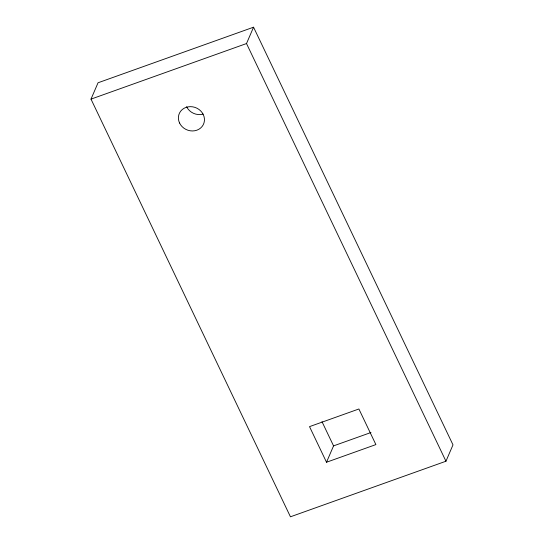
<?xml version="1.0" encoding="UTF-8"?>
<svg xmlns="http://www.w3.org/2000/svg" width="544" height="544" viewBox="0 0 544 544"><rect width="100%" height="100%" fill="white"/><g stroke="black" fill="none" stroke-linecap="round" stroke-linejoin="round"><path stroke-width="0.82" d="M91.004 99.124L98.042 82.776L253.552 27.2L452.996 444.876L445.958 461.224L290.448 516.8L91.004 99.124L246.514 43.547L253.552 27.2M326.516 462.237L375.89 444.591L358.89 408.986L309.516 426.632L326.516 462.237L333.554 445.883L370.988 432.507M246.514 43.547L445.958 461.224M321.98 421.648L333.554 445.883M203.123 114.097A13.233 11.941 23.3 0 1 186.612 106.692M179.574 123.039A13.233 11.941 23.3 0 0 202.062 126.555A13.233 11.941 23.3 0 0 192.637 106.821A13.233 11.941 23.3 0 0 179.574 123.039"/></g></svg>
